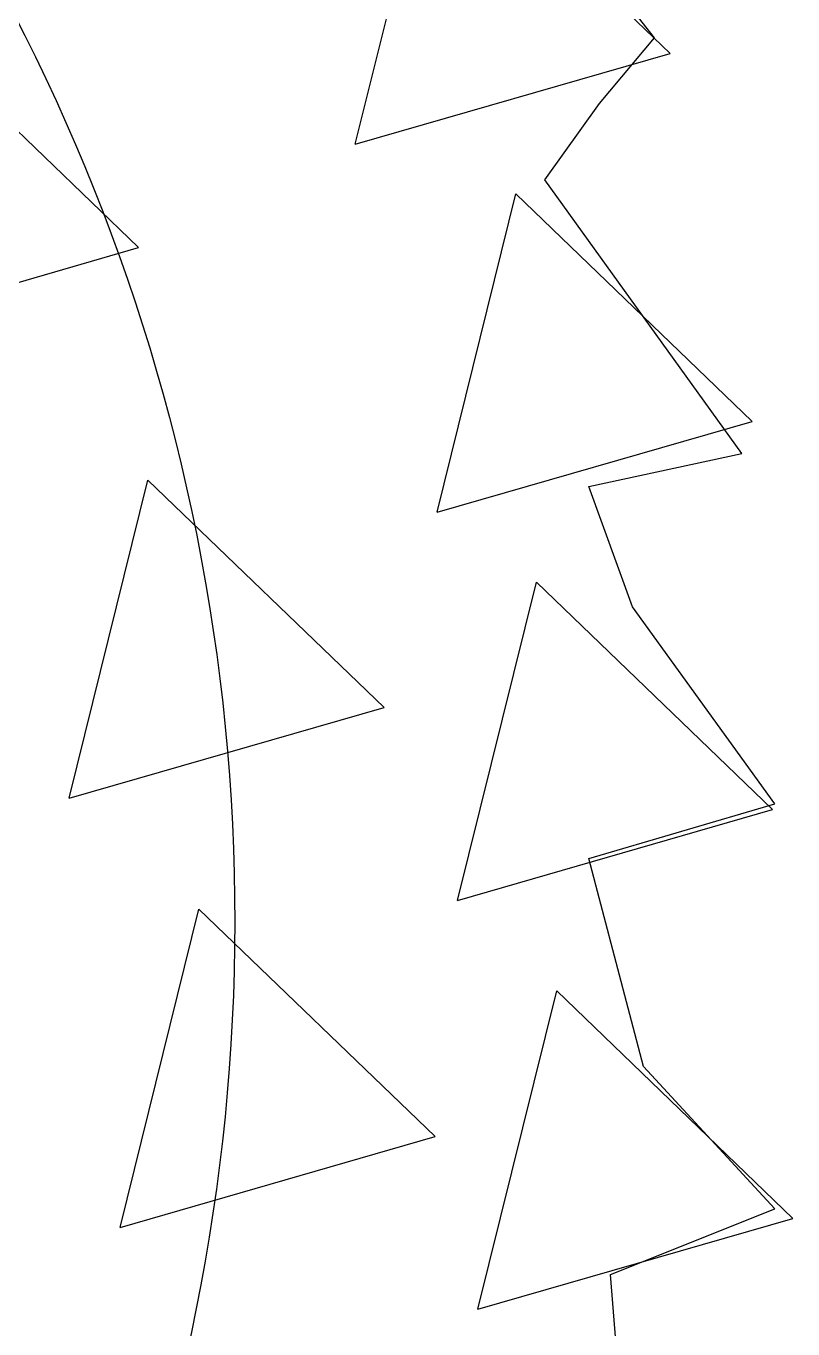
# Model space of a CAD drawing. Header units: feet. Extents: x 919634 to 928945, y 707022 to 708026.
# Drawn here: x 921056.456 to 921057.817, y 707349.137 to 707351.448 of the extents above; entities that cross this region are included whole.
import ezdxf

# ---------------------------------------------------------------- set-up
doc = ezdxf.new("R2010")
doc.units = ezdxf.units.FT
doc.header["$LTSCALE"] = 20
doc.header["$MEASUREMENT"] = 0
for name, color, linetype in [('L-002', 15, 'Continuous'), ('LK-TREE-013M', 6, 'Continuous'), ('LK-TREE-050M', 2, 'Continuous'), ('LP-TREE', 15, 'Continuous')]:
    doc.layers.add(name, color=color, linetype=linetype)

# ---------------------------------------------------------------- blocks, each defined once
blk = doc.blocks.new('TREE-EVGR-001')
at = {"layer": 'LK-TREE-013M'}
for p, q in [((0.42363, 0.13542), (0.43766, 0.19204)), ((0.47968, 0.15158), (0.43766, 0.19204)), ((0.38507, 0.11703), (0.34305, 0.1575)), ((0.42363, 0.13542), (0.47968, 0.15158)), ((0.43818, 0.06996), (0.45221, 0.12658)), ((0.49423, 0.08612), (0.45221, 0.12658)), ((0.32902, 0.10088), (0.38507, 0.11703)), ((0.43818, 0.06996), (0.49423, 0.08612)), ((0.37269, 0.01905), (0.38672, 0.07567)), ((0.42874, 0.03521), (0.38672, 0.07567)), ((0.44182, 0.00087), (0.45585, 0.05749)), ((0.49787, 0.01703), (0.45585, 0.05749)), ((0.37269, 0.01905), (0.42874, 0.03521)), ((0.44182, 0.00087), (0.49787, 0.01703)), ((0.38178, -0.05732), (0.39581, -0.0007)), ((0.43783, -0.04116), (0.39581, -0.0007)), ((0.44546, -0.07187), (0.45949, -0.01524)), ((0.50151, -0.05571), (0.45949, -0.01524)), ((0.38178, -0.05732), (0.43783, -0.04116)), ((0.44546, -0.07187), (0.50151, -0.05571))]:
    blk.add_line(p, q, dxfattribs=at)
at = {"layer": 'LK-TREE-050M'}
blk.add_lwpolyline([(0.3989, -0.29163), (0.37162, -0.25462), (0.395, -0.23515), (0.45736, -0.21178), (0.43982, -0.1884), (0.44957, -0.1514), (0.49439, -0.13582), (0.47295, -0.11439), (0.46905, -0.0657), (0.49829, -0.05401), (0.4749, -0.02869), (0.46516, 0.00831), (0.49829, 0.01805), (0.47295, 0.05311), (0.46516, 0.07453), (0.49244, 0.08038), (0.45736, 0.12907), (0.46711, 0.1427), (0.47685, 0.15439), (0.43398, 0.20892)], dxfattribs=at)

msp = doc.modelspace()

# ---------------------------------------------------------------- linework, layer by layer
at = {"layer": 'L-002', "extrusion": (-9.97799e-09, 8.90122e-07, 1), "elevation": 0.6194}
msp.add_lwpolyline([(921015.3452, 707352.9352), (921053.2853, 707353.3605, -0.414214), (921056.8264, 707349.902, -0.414214), (921053.3679, 707346.361), (921015.4278, 707345.9357, -0.817942)], format="xyb", close=True, dxfattribs=at)

# ---------------------------------------------------------------- block references
at = {"layer": 'LP-TREE', "xscale": 9.969515389928135, "yscale": 9.969515389928135, "zscale": 9.969515389928135}
msp.add_blockref('TREE-EVGR-001', (921052.8171, 707349.8884), dxfattribs=at)

doc.saveas('drawing.dxf')
